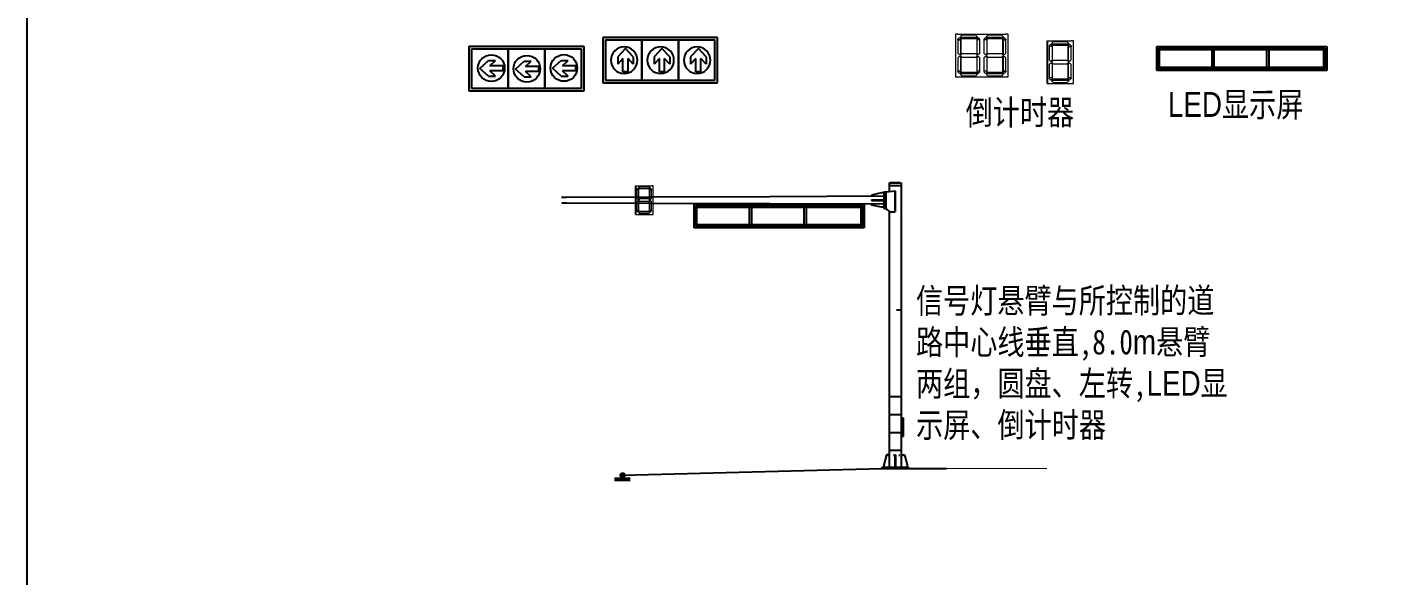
# Model space of a CAD drawing. Header units: millimetres. Extents: x 108070 to 108876, y 12470 to 12955.
# Drawn here: x 108069.7 to 108151.5, y 12785.5 to 12818.6 of the extents above; entities that cross this region are included whole.
import ezdxf

# ---------------------------------------------------------------- set-up
doc = ezdxf.new("R2010")
doc.units = ezdxf.units.MM
doc.header["$LTSCALE"] = 10
doc.linetypes.add('CENTER2', pattern=[28.575, 19.05, -3.175, 3.175, -3.175])
doc.layers.get('0').update_dxf_attribs({"linetype": 'CONTINUOUS'})
doc.layers.add('@-交通信号', color=7, linetype='CONTINUOUS')
doc.styles.add('ST', font='', dxfattribs={"width": 0.8})
doc.styles.get('ST').set_extended_font_data('SimSun')

# ---------------------------------------------------------------- blocks, each defined once
blk = doc.blocks.new('A$C42B20481')
at = {"layer": '@-交通信号', "linetype": 'ByBlock', "lineweight": -3}
for points in [[(0.132, 0, 1), (-0.132, 0, 1)], [(0.461, -0.373), (0.46, -0.137), (-0.496, -0.139), (-0.495, -0.375)]]:
    blk.add_hatch(color=14, dxfattribs=at).paths.add_polyline_path(points)
at = {"layer": '@-交通信号', "color": 14}
blk.add_circle((0, 0), 0.132, dxfattribs=at)
blk = doc.blocks.new('A$C531E7BCF')
at = {"layer": '@-交通信号'}
for p, q in [((0.441, 17.242), (1.178, 17.242)), ((0.441, 17.242), (0.441, 16.724)), ((1.105, 17.242), (0.515, 17.242)), ((1.105, 17.242), (0.515, 17.242)), ((0.515, 17.242), (0.515, 17.242)), ((0.515, 17.242), (0.515, 17.242)), ((0.515, 17.242), (0.515, 17.242)), ((1.178, 17.242), (1.178, 0.081)), ((-13.857, 16.384), (-19.019, 16.368)), ((-6.759, 16.405), (-13.857, 16.384)), ((0.115, 16.441), (-6.759, 16.405)), ((-0.022, 16.635), (-0.628, 16.498)), ((-0.628, 16.498), (-0.628, 16.439)), ((0.115, 16.635), (-0.022, 16.635)), ((0.115, 16.703), (0.115, 15.694)), ((0.115, 16.703), (0.25, 16.703)), ((0.182, 16.703), (0.182, 15.694)), ((0.25, 16.703), (0.81, 16.764)), ((0.25, 16.703), (0.25, 15.694)), ((1.178, 17.074), (0.441, 17.074)), ((0.81, 16.764), (0.81, 15.512)), ((0.81, 15.511), (0.81, 16.694)), ((-19.019, 16.368), (-19.33, 16.367)), ((-19.019, 16.015), (-19.294, 16.017)), ((-13.854, 16.004), (-19.019, 16.015)), ((-6.759, 15.99), (-13.854, 16.004)), ((0.115, 15.955), (-6.759, 15.99)), ((-0.628, 15.957), (-0.628, 15.91)), ((-0.022, 15.773), (-0.628, 15.91)), ((-0.627, 16.22), (-0.627, 16.177)), ((-0.627, 16.22), (0.115, 16.22)), ((-0.627, 16.177), (0.115, 16.177)), ((0.115, 15.773), (-0.022, 15.773)), ((0.115, 15.694), (0.25, 15.694)), ((0.515, 15.504), (0.25, 15.694)), ((0.441, 15.556), (0.441, 0.081)), ((0.515, 15.504), (0.81, 15.504)), ((0.89, 9.581), (1.212, 9.581)), ((0.891, 9.578), (1.215, 9.578)), ((1.178, 4.32), (0.441, 4.32)), ((1.178, 3.24), (0.441, 3.24)), ((1.176, 3.066), (1.299, 3.066)), ((1.299, 3.066), (1.299, 1.941)), ((1.03, 2.16), (0.441, 2.16)), ((1.178, 2.16), (0.441, 2.16)), ((1.176, 2.161), (0.444, 2.161)), ((1.028, 2.161), (0.444, 2.161)), ((1.176, 1.941), (1.299, 1.941)), ((0.281, 0.819), (0.12, 0.215)), ((0.367, 0.819), (0.281, 0.819)), ((0.444, 0.819), (0.358, 0.819)), ((1.178, 1.08), (0.441, 1.08)), ((0.711, 0.819), (0.754, 0.819)), ((0.788, 0.819), (0.788, 0.081)), ((0.788, 0.819), (0.831, 0.819)), ((0.831, 0.819), (0.831, 0.081)), ((1.176, 0.819), (1.285, 0.819)), ((1.253, 0.819), (1.362, 0.819)), ((1.362, 0.819), (1.523, 0.215)), ((0, 0.081), (1.62, 0.081)), ((0, 0.081), (0, 0)), ((0, 0), (1.62, 0)), ((0.12, 0.215), (0.12, 0.081)), ((0.441, 0.81), (0.354, 0.81)), ((0.382, 0.81), (0.436, 0.81)), ((0.711, 0.81), (0.755, 0.81)), ((1.03, 0.81), (1.084, 0.81)), ((1.178, 0.81), (1.288, 0.81)), ((1.523, 0.215), (1.523, 0.081)), ((1.62, 0.081), (1.62, 0))]:
    blk.add_line(p, q, dxfattribs=at)
blk = doc.blocks.new('A$C408070CC')
at = {"layer": '@-交通信号', "color": 7, "linetype": 'Continuous'}
for p, q in [((0, 0), (7.816, 0)), ((0, -1.102), (0, 0)), ((7.816, 0), (7.816, -1.102)), ((0.079, -1.024), (0.079, -0.079)), ((0.079, -0.079), (7.737, -0.079)), ((7.737, -0.157), (0.079, -0.157)), ((7.737, -0.079), (7.737, -1.024)), ((7.816, -1.102), (0, -1.102)), ((0.079, -0.945), (7.737, -0.945)), ((7.737, -1.024), (0.079, -1.024))]:
    blk.add_line(p, q, dxfattribs=at)
at = {"layer": '@-交通信号', "color": 7, "linetype": 'CENTER2'}
for p, q in [((0.079, -0.109), (2.598, -0.109)), ((0.129, -1.043), (0.129, -0.059)), ((2.548, -1.043), (2.548, -0.059)), ((2.587, -0.109), (5.117, -0.109)), ((2.648, -1.043), (2.648, -0.059)), ((5.067, -1.043), (5.067, -0.059)), ((5.106, -0.109), (7.737, -0.109)), ((5.168, -1.043), (5.168, -0.059)), ((7.687, -1.046), (7.687, -0.056)), ((7.687, -1.043), (7.687, -0.059)), ((0.079, -0.993), (2.598, -0.993)), ((2.587, -0.993), (5.117, -0.993)), ((5.106, -0.993), (7.737, -0.993))]:
    blk.add_line(p, q, dxfattribs=at)
at = {"layer": '@-交通信号', "color": 7, "linetype": 'Continuous'}
for centre in [(0.129, -0.109), (2.548, -0.109), (2.648, -0.109), (5.067, -0.109), (5.168, -0.109), (7.687, -0.109), (7.687, -0.109), (0.129, -0.993), (2.548, -0.993), (2.648, -0.993), (5.067, -0.993), (5.168, -0.993), (7.687, -0.993), (7.687, -0.993)]:
    blk.add_circle(centre, 0.00984, dxfattribs=at)
blk = doc.blocks.new('A$C2D777034')
at = {"layer": '@-交通信号', "linetype": 'Continuous', "lineweight": 0}
for p, q in [((-2.12, 0.864), (-2.12, -0.864)), ((-2.022, 0.864), (-2.12, 0.864)), ((-1.959, 0.724), (-2.024, 0.659)), ((-2.024, 0.659), (-2.024, 0.094)), ((-2.022, 0.633), (-2.024, 0.633)), ((-2.022, 0.864), (-0.098, 0.864)), ((-2.022, 0.633), (-2.022, 0.66)), ((-2.022, 0.633), (-2.022, 0.633)), ((-2.022, 0.633), (-1.926, 0.633)), ((-2.021, 0.633), (-2.021, 0.661)), ((-1.926, 0.633), (-2.021, 0.633)), ((-2.017, 0.633), (-2.017, 0.633)), ((-1.991, 0.633), (-1.991, 0.633)), ((-1.893, 0.659), (-1.959, 0.724)), ((-1.948, 0.633), (-1.948, 0.633)), ((-1.864, 0.819), (-1.929, 0.753)), ((-1.929, 0.753), (-1.864, 0.688)), ((-1.926, 0.633), (-1.926, 0.638)), ((-1.926, 0.633), (-1.922, 0.633)), ((-1.926, 0.633), (-1.926, 0.633)), ((-1.893, 0.633), (-1.926, 0.633)), ((-1.922, 0.633), (-1.922, 0.066)), ((-1.913, 0.738), (-1.25, 0.738)), ((-1.893, 0.094), (-1.893, 0.659)), ((-1.3, 0.819), (-1.864, 0.819)), ((-1.864, 0.688), (-1.3, 0.688)), ((-1.234, 0.753), (-1.3, 0.819)), ((-1.3, 0.688), (-1.234, 0.753)), ((-1.205, 0.724), (-1.27, 0.659)), ((-1.27, 0.659), (-1.27, 0.094)), ((-1.14, 0.633), (-1.27, 0.633)), ((-1.14, 0.659), (-1.205, 0.724)), ((-1.14, 0.094), (-1.14, 0.659)), ((-0.915, 0.724), (-0.98, 0.659)), ((-0.98, 0.659), (-0.98, 0.094)), ((-0.85, 0.633), (-0.98, 0.633)), ((-0.85, 0.659), (-0.915, 0.724)), ((-0.82, 0.819), (-0.885, 0.753)), ((-0.885, 0.753), (-0.82, 0.688)), ((-0.87, 0.738), (-0.206, 0.738)), ((-0.85, 0.094), (-0.85, 0.659)), ((-0.256, 0.819), (-0.82, 0.819)), ((-0.82, 0.688), (-0.256, 0.688)), ((-0.191, 0.753), (-0.256, 0.819)), ((-0.256, 0.688), (-0.191, 0.753)), ((-0.161, 0.724), (-0.227, 0.659)), ((-0.227, 0.659), (-0.227, 0.094)), ((-0.194, 0.633), (-0.227, 0.633)), ((-0.198, 0.066), (-0.198, 0.633)), ((-0.198, 0.633), (-0.194, 0.633)), ((-0.194, 0.638), (-0.194, 0.633)), ((-0.194, 0.633), (-0.098, 0.633)), ((-0.194, 0.633), (-0.194, 0.633)), ((-0.099, 0.633), (-0.194, 0.633)), ((-0.172, 0.633), (-0.172, 0.633)), ((-0.096, 0.659), (-0.161, 0.724)), ((-0.129, 0.633), (-0.129, 0.633)), ((-0.103, 0.633), (-0.103, 0.633)), ((-0.099, 0.661), (-0.099, 0.633)), ((0, 0.864), (-0.098, 0.864)), ((-0.098, 0.66), (-0.098, 0.633)), ((-0.098, 0.633), (-0.098, 0.633)), ((-0.098, 0.633), (-0.096, 0.633)), ((-0.096, 0.094), (-0.096, 0.659)), ((0, -0.864), (0, 0.864)), ((-2.024, 0.094), (-1.959, 0.029)), ((-1.959, 0.029), (-1.893, 0.094)), ((-1.864, 0.065), (-1.929, 0)), ((-1.3, 0.065), (-1.864, 0.065)), ((-1.234, 0), (-1.3, 0.065)), ((-1.27, 0.094), (-1.205, 0.029)), ((-1.205, 0.029), (-1.14, 0.094)), ((-0.98, 0.094), (-0.915, 0.029)), ((-0.915, 0.029), (-0.85, 0.094)), ((-0.82, 0.065), (-0.885, 0)), ((-0.256, 0.065), (-0.82, 0.065)), ((-0.191, 0), (-0.256, 0.065)), ((-0.227, 0.094), (-0.161, 0.029)), ((-0.198, -0.008), (-0.198, 0.008)), ((-0.161, 0.029), (-0.096, 0.094)), ((-1.959, -0.029), (-2.024, -0.095)), ((-2.024, -0.095), (-2.024, -0.659)), ((-1.893, -0.095), (-1.959, -0.029)), ((-1.929, 0), (-1.864, -0.065)), ((-1.922, -0.066), (-1.922, -0.633)), ((-1.893, -0.659), (-1.893, -0.095)), ((-1.864, -0.065), (-1.3, -0.065)), ((-1.3, -0.065), (-1.234, 0)), ((-1.205, -0.029), (-1.27, -0.095)), ((-1.27, -0.095), (-1.27, -0.659)), ((-1.14, -0.095), (-1.205, -0.029)), ((-1.14, -0.659), (-1.14, -0.095)), ((-0.915, -0.029), (-0.98, -0.095)), ((-0.98, -0.095), (-0.98, -0.659)), ((-0.85, -0.095), (-0.915, -0.029)), ((-0.885, 0), (-0.82, -0.065)), ((-0.85, -0.659), (-0.85, -0.095)), ((-0.82, -0.065), (-0.256, -0.065)), ((-0.256, -0.065), (-0.191, 0)), ((-0.161, -0.029), (-0.227, -0.095)), ((-0.227, -0.095), (-0.227, -0.659)), ((-0.198, -0.633), (-0.198, -0.066)), ((-0.096, -0.095), (-0.161, -0.029)), ((-0.096, -0.659), (-0.096, -0.095)), ((-2.12, -0.864), (-2.022, -0.864)), ((-2.022, -0.633), (-2.024, -0.633)), ((-2.024, -0.659), (-1.959, -0.724)), ((-2.022, -0.633), (-2.022, -0.633)), ((-2.022, -0.661), (-2.022, -0.633)), ((-1.926, -0.633), (-2.022, -0.633)), ((-2.022, -0.864), (-1.073, -0.864)), ((-2.021, -0.662), (-2.021, -0.633)), ((-2.021, -0.633), (-1.926, -0.633)), ((-2.017, -0.633), (-2.017, -0.633)), ((-1.991, -0.633), (-1.991, -0.633)), ((-1.959, -0.724), (-1.893, -0.659)), ((-1.948, -0.633), (-1.948, -0.633)), ((-1.864, -0.688), (-1.929, -0.753)), ((-1.929, -0.753), (-1.864, -0.819)), ((-1.922, -0.633), (-1.926, -0.633)), ((-1.926, -0.633), (-1.926, -0.633)), ((-1.926, -0.633), (-1.926, -0.638)), ((-1.893, -0.633), (-1.926, -0.633)), ((-1.25, -0.738), (-1.913, -0.738)), ((-1.3, -0.688), (-1.864, -0.688)), ((-1.864, -0.819), (-1.3, -0.819)), ((-1.234, -0.753), (-1.3, -0.688)), ((-1.3, -0.819), (-1.234, -0.753)), ((-1.14, -0.633), (-1.27, -0.633)), ((-1.27, -0.659), (-1.205, -0.724)), ((-1.205, -0.724), (-1.14, -0.659)), ((-1.073, -0.864), (-0.098, -0.864)), ((-0.85, -0.633), (-0.98, -0.633)), ((-0.98, -0.659), (-0.915, -0.724)), ((-0.915, -0.724), (-0.85, -0.659)), ((-0.82, -0.688), (-0.885, -0.753)), ((-0.885, -0.753), (-0.82, -0.819)), ((-0.206, -0.738), (-0.87, -0.738)), ((-0.256, -0.688), (-0.82, -0.688)), ((-0.82, -0.819), (-0.256, -0.819)), ((-0.191, -0.753), (-0.256, -0.688)), ((-0.256, -0.819), (-0.191, -0.753)), ((-0.194, -0.633), (-0.227, -0.633)), ((-0.227, -0.659), (-0.161, -0.724)), ((-0.194, -0.633), (-0.198, -0.633)), ((-0.098, -0.633), (-0.194, -0.633)), ((-0.194, -0.633), (-0.194, -0.633)), ((-0.194, -0.633), (-0.099, -0.633)), ((-0.194, -0.638), (-0.194, -0.633)), ((-0.172, -0.633), (-0.172, -0.633)), ((-0.161, -0.724), (-0.096, -0.659)), ((-0.129, -0.633), (-0.129, -0.633)), ((-0.103, -0.633), (-0.103, -0.633)), ((-0.099, -0.633), (-0.099, -0.662)), ((-0.098, -0.633), (-0.098, -0.633)), ((-0.098, -0.633), (-0.096, -0.633)), ((-0.098, -0.633), (-0.098, -0.661)), ((-0.098, -0.864), (0, -0.864))]:
    blk.add_line(p, q, dxfattribs=at)
blk = doc.blocks.new('A$C17E36E55')
at = {"layer": '@-交通信号', "linetype": 'Continuous', "lineweight": 0}
for p, q in [((-1.06, 0.864), (-0.098, 0.864)), ((-0.915, 0.724), (-0.98, 0.659)), ((-0.98, 0.659), (-0.98, 0.094)), ((-0.85, 0.633), (-0.98, 0.633)), ((-0.85, 0.659), (-0.915, 0.724)), ((-0.82, 0.819), (-0.885, 0.753)), ((-0.885, 0.753), (-0.82, 0.688)), ((-0.87, 0.738), (-0.206, 0.738)), ((-0.85, 0.094), (-0.85, 0.659)), ((-0.256, 0.819), (-0.82, 0.819)), ((-0.82, 0.688), (-0.256, 0.688)), ((-0.191, 0.753), (-0.256, 0.819)), ((-0.256, 0.688), (-0.191, 0.753)), ((-0.161, 0.724), (-0.227, 0.659)), ((-0.227, 0.659), (-0.227, 0.094)), ((-0.194, 0.633), (-0.227, 0.633)), ((-0.198, 0.066), (-0.198, 0.633)), ((-0.198, 0.633), (-0.194, 0.633)), ((-0.194, 0.638), (-0.194, 0.633)), ((-0.194, 0.633), (-0.098, 0.633)), ((-0.194, 0.633), (-0.194, 0.633)), ((-0.099, 0.633), (-0.194, 0.633)), ((-0.172, 0.633), (-0.172, 0.633)), ((-0.096, 0.659), (-0.161, 0.724)), ((-0.129, 0.633), (-0.129, 0.633)), ((-0.103, 0.633), (-0.103, 0.633)), ((-0.099, 0.661), (-0.099, 0.633)), ((0, 0.864), (-0.098, 0.864)), ((-0.098, 0.66), (-0.098, 0.633)), ((-0.098, 0.633), (-0.098, 0.633)), ((-0.098, 0.633), (-0.096, 0.633)), ((-0.096, 0.094), (-0.096, 0.659)), ((0, -0.864), (0, 0.864)), ((-0.98, 0.094), (-0.915, 0.029)), ((-0.915, 0.029), (-0.85, 0.094)), ((-0.82, 0.065), (-0.885, 0)), ((-0.256, 0.065), (-0.82, 0.065)), ((-0.191, 0), (-0.256, 0.065)), ((-0.227, 0.094), (-0.161, 0.029)), ((-0.198, -0.008), (-0.198, 0.008)), ((-0.161, 0.029), (-0.096, 0.094)), ((-0.915, -0.029), (-0.98, -0.095)), ((-0.98, -0.095), (-0.98, -0.659)), ((-0.85, -0.095), (-0.915, -0.029)), ((-0.885, 0), (-0.82, -0.065)), ((-0.85, -0.659), (-0.85, -0.095)), ((-0.82, -0.065), (-0.256, -0.065)), ((-0.256, -0.065), (-0.191, 0)), ((-0.161, -0.029), (-0.227, -0.095)), ((-0.227, -0.095), (-0.227, -0.659)), ((-0.198, -0.633), (-0.198, -0.066)), ((-0.096, -0.095), (-0.161, -0.029)), ((-0.096, -0.659), (-0.096, -0.095)), ((-1.06, -0.864), (-0.098, -0.864)), ((-0.85, -0.633), (-0.98, -0.633)), ((-0.98, -0.659), (-0.915, -0.724)), ((-0.915, -0.724), (-0.85, -0.659)), ((-0.82, -0.688), (-0.885, -0.753)), ((-0.885, -0.753), (-0.82, -0.819)), ((-0.206, -0.738), (-0.87, -0.738)), ((-0.256, -0.688), (-0.82, -0.688)), ((-0.82, -0.819), (-0.256, -0.819)), ((-0.191, -0.753), (-0.256, -0.688)), ((-0.256, -0.819), (-0.191, -0.753)), ((-0.194, -0.633), (-0.227, -0.633)), ((-0.227, -0.659), (-0.161, -0.724)), ((-0.194, -0.633), (-0.198, -0.633)), ((-0.098, -0.633), (-0.194, -0.633)), ((-0.194, -0.633), (-0.194, -0.633)), ((-0.194, -0.633), (-0.099, -0.633)), ((-0.194, -0.638), (-0.194, -0.633)), ((-0.172, -0.633), (-0.172, -0.633)), ((-0.161, -0.724), (-0.096, -0.659)), ((-0.129, -0.633), (-0.129, -0.633)), ((-0.103, -0.633), (-0.103, -0.633)), ((-0.099, -0.633), (-0.099, -0.662)), ((-0.098, -0.633), (-0.098, -0.633)), ((-0.098, -0.633), (-0.096, -0.633)), ((-0.098, -0.633), (-0.098, -0.661)), ((-0.098, -0.864), (0, -0.864))]:
    blk.add_line(p, q, dxfattribs=at)
at = {"layer": '@-交通信号'}
blk.add_lwpolyline([(-1.06, 0.864), (-1.06, -0.864)], dxfattribs=at)
blk = doc.blocks.new('A$C22AC18B8')
at = {"layer": '@-交通信号'}
h = blk.add_hatch(color=256, dxfattribs=at)
h.paths.add_polyline_path([(-6.921, -1.362), (-4.561, -1.362), (-2.36, -1.362), (0, -1.362), (0, 1.362), (-2.36, 1.362), (-4.561, 1.362), (-6.921, 1.362)])
h.paths.add_polyline_path([(-6.761, -1.202), (-4.561, -1.202), (-2.36, -1.202), (-0.16, -1.202), (-0.16, 1.202), (-2.36, 1.202), (-4.561, 1.202), (-6.761, 1.202)], flags=16)
for p, q in [((-4.561, 1.362), (-6.921, 1.362)), ((-6.921, 1.362), (-6.921, -1.362)), ((-4.561, 1.202), (-6.761, 1.202)), ((-6.761, 1.202), (-6.761, -1.202)), ((-2.36, 1.362), (-4.561, 1.362)), ((-4.561, 1.202), (-4.561, -1.202)), ((-2.36, 1.202), (-4.561, 1.202)), ((-4.561, -1.202), (-4.561, 1.202)), ((0, 1.362), (-2.36, 1.362)), ((-2.36, -1.202), (-2.36, 1.202)), ((-2.36, 1.202), (-2.36, -1.202)), ((-0.16, 1.202), (-2.36, 1.202)), ((-0.16, -1.202), (-0.16, 1.202)), ((0, -1.362), (0, 1.362)), ((-5.557, 0.7), (-6.025, 0.195)), ((-6.025, 0.195), (-6.025, -0.235)), ((-5.712, 0.103), (-6.025, -0.235)), ((-5.712, -0.703), (-5.712, 0.103)), ((-5.09, 0.195), (-5.557, 0.7)), ((-5.403, -0.703), (-5.403, 0.103)), ((-5.09, -0.235), (-5.403, 0.103)), ((-5.09, 0.195), (-5.09, -0.235)), ((-3.357, 0.7), (-3.825, 0.195)), ((-3.825, 0.195), (-3.825, -0.235)), ((-3.511, 0.103), (-3.825, -0.235)), ((-3.511, -0.703), (-3.511, 0.103)), ((-2.889, 0.195), (-3.357, 0.7)), ((-3.203, -0.703), (-3.203, 0.103)), ((-2.889, -0.235), (-3.203, 0.103)), ((-2.889, 0.195), (-2.889, -0.235)), ((-1.157, 0.7), (-1.624, 0.195)), ((-1.624, 0.195), (-1.624, -0.235)), ((-1.311, 0.103), (-1.624, -0.235)), ((-1.311, -0.703), (-1.311, 0.103)), ((-0.689, 0.195), (-1.157, 0.7)), ((-1.002, -0.703), (-1.002, 0.103)), ((-0.689, -0.235), (-1.002, 0.103)), ((-0.689, 0.195), (-0.689, -0.235)), ((-5.403, -0.703), (-5.712, -0.703)), ((-3.203, -0.703), (-3.511, -0.703)), ((-1.002, -0.703), (-1.311, -0.703)), ((-6.921, -1.362), (-4.561, -1.362)), ((-6.761, -1.202), (-4.561, -1.202)), ((-4.561, -1.202), (-2.36, -1.202)), ((-4.561, -1.362), (-2.36, -1.362)), ((-2.36, -1.202), (-0.16, -1.202)), ((-2.36, -1.362), (0, -1.362))]:
    blk.add_line(p, q, dxfattribs=at)
at = {"layer": '@-交通信号', "extrusion": (0, 0, -1)}
for centre in [(-5.634, -0.002), (-3.434, -0.002), (-1.233, -0.002)]:
    blk.add_ellipse(centre, major_axis=(-0.569, -0.569), ratio=1, dxfattribs=at)
blk = doc.blocks.new('A$C11F8002C')
at = {"layer": '@-交通信号'}
h = blk.add_hatch(color=256, dxfattribs=at)
h.paths.add_polyline_path([(-6.921, 1.361), (-4.561, 1.362), (-2.36, 1.362), (0, 1.362), (0, -1.362), (-2.36, -1.362), (-4.561, -1.363), (-6.921, -1.363)])
h.paths.add_polyline_path([(-6.761, 1.202), (-4.561, 1.202), (-2.36, 1.202), (-0.16, 1.202), (-0.16, -1.202), (-2.36, -1.203), (-4.561, -1.203), (-6.761, -1.203)], flags=16)
for p, q in [((-6.921, 1.361), (-4.561, 1.362)), ((-6.921, -1.363), (-6.921, 1.361)), ((-6.761, -1.203), (-6.761, 1.202)), ((-6.761, 1.202), (-4.561, 1.202)), ((-4.561, 1.362), (-2.36, 1.362)), ((-4.561, 1.202), (-2.36, 1.202)), ((-4.561, 1.202), (-4.561, -1.203)), ((-4.561, -1.203), (-4.561, 1.202)), ((-2.36, 1.362), (0, 1.362)), ((-2.36, 1.202), (-0.16, 1.202)), ((-2.36, -1.203), (-2.36, 1.202)), ((-2.36, 1.202), (-2.36, -1.203)), ((-0.16, 1.202), (-0.16, -1.202)), ((0, 1.362), (0, -1.362)), ((-6.263, 0.023), (-5.758, 0.49)), ((-5.758, -0.445), (-6.263, 0.023)), ((-5.758, 0.49), (-5.327, 0.49)), ((-5.666, 0.177), (-5.327, 0.49)), ((-4.859, 0.177), (-5.666, 0.177)), ((-4.859, -0.132), (-4.859, 0.177)), ((-4.113, -0.018), (-3.607, 0.45)), ((-3.607, 0.45), (-3.177, 0.45)), ((-3.516, 0.136), (-3.177, 0.45)), ((-2.709, 0.136), (-3.516, 0.136)), ((-2.709, -0.173), (-2.709, 0.136)), ((-1.88, 0.029), (-1.375, 0.497)), ((-1.375, -0.439), (-1.88, 0.029)), ((-1.375, 0.497), (-0.945, 0.497)), ((-1.283, 0.183), (-0.945, 0.497)), ((-0.477, 0.183), (-1.283, 0.183)), ((-0.477, -0.126), (-0.477, 0.183)), ((-5.758, -0.445), (-5.327, -0.445)), ((-4.859, -0.132), (-5.666, -0.132)), ((-5.327, -0.445), (-5.666, -0.132)), ((-3.607, -0.486), (-4.113, -0.018)), ((-3.607, -0.486), (-3.177, -0.486)), ((-2.709, -0.173), (-3.516, -0.173)), ((-3.177, -0.486), (-3.516, -0.173)), ((-1.375, -0.439), (-0.944, -0.439)), ((-0.477, -0.126), (-1.283, -0.126)), ((-0.944, -0.439), (-1.283, -0.126)), ((-4.561, -1.363), (-6.921, -1.363)), ((-4.561, -1.203), (-6.761, -1.203)), ((-2.36, -1.203), (-4.561, -1.203)), ((-2.36, -1.362), (-4.561, -1.363)), ((-0.16, -1.202), (-2.36, -1.203)), ((0, -1.362), (-2.36, -1.362))]:
    blk.add_line(p, q, dxfattribs=at)
for centre in [(-5.581, 0.038), (-1.199, 0.045), (-3.431, -0.002)]:
    blk.add_ellipse(centre, major_axis=(-0.569, 0.569), ratio=1, start_param=3.927162, end_param=10.210347, dxfattribs=at)

msp = doc.modelspace()

# ---------------------------------------------------------------- linework, layer by layer
msp.add_lwpolyline([(108069.682, 12882.75), (108227.368, 12882.75), (108227.368, 12720.95), (108069.682, 12720.95)], close=True)
at = {"layer": '@-交通信号'}
for p, q in [((108105.609, 12791.548), (108121.241, 12791.95)), ((108121.241, 12791.95), (108125.156, 12791.95))]:
    msp.add_line(p, q, dxfattribs=at)
at = {"layer": '@-交通信号', "lineweight": 0, "ltscale": 0.5}
msp.add_line((108131.197, 12791.924), (108122.861, 12791.95), dxfattribs=at)

# ---------------------------------------------------------------- block references
at = {"layer": '@-交通信号'}
for name, p in [('A$C22AC18B8', (108111.335, 12816.603)), ('A$C11F8002C', (108103.265, 12816.087)), ('A$C531E7BCF', (108121.241, 12791.95)), ('A$C17E36E55', (108107.445, 12808.159)), ('A$C42B20481', (108105.609, 12791.548))]:
    msp.add_blockref(name, p, dxfattribs=at)
for name, p, xscale, yscale, zscale in [('A$C2D777034', (108128.873, 12816.887), 1.5, 1.5, 1.5), ('A$C17E36E55', (108132.808, 12816.485), 1.5, 1.5, 1.5), ('A$C408070CC', (108137.826, 12817.427), 1.312192081633839, 1.312192081633839, 1.312192081633839), ('A$C408070CC', (108109.918, 12807.918), 1.312192081633839, 1.312192081633839, 1.312192081633839)]:
    msp.add_blockref(name, p, dxfattribs=dict(at, xscale=xscale, yscale=yscale, zscale=zscale))

# ---------------------------------------------------------------- texts
at = {"layer": '@-交通信号', "char_height": 1.5, "attachment_point": 1, "rotation": 0.05469, "style": 'ST'}
for s, insert, width in [('{\\fArial|b0|i0|c0|p32;LED}显示屏', (108138.505, 12814.68), 14.80904), ('倒计时器', (108126.302, 12814.2), 14.80904), ('信号灯悬臂与所控制的道路中心线垂直,8.0{\\fArial|b0|i0|c0|p32;m}悬臂两组，圆盘、左转,{\\fArial|b0|i0|c0|p32;LED}显示屏、倒计时器', (108123.302, 12802.831), 18.7754)]:
    msp.add_mtext(s, dxfattribs=dict(at, insert=insert, width=width))

doc.saveas('drawing.dxf')
